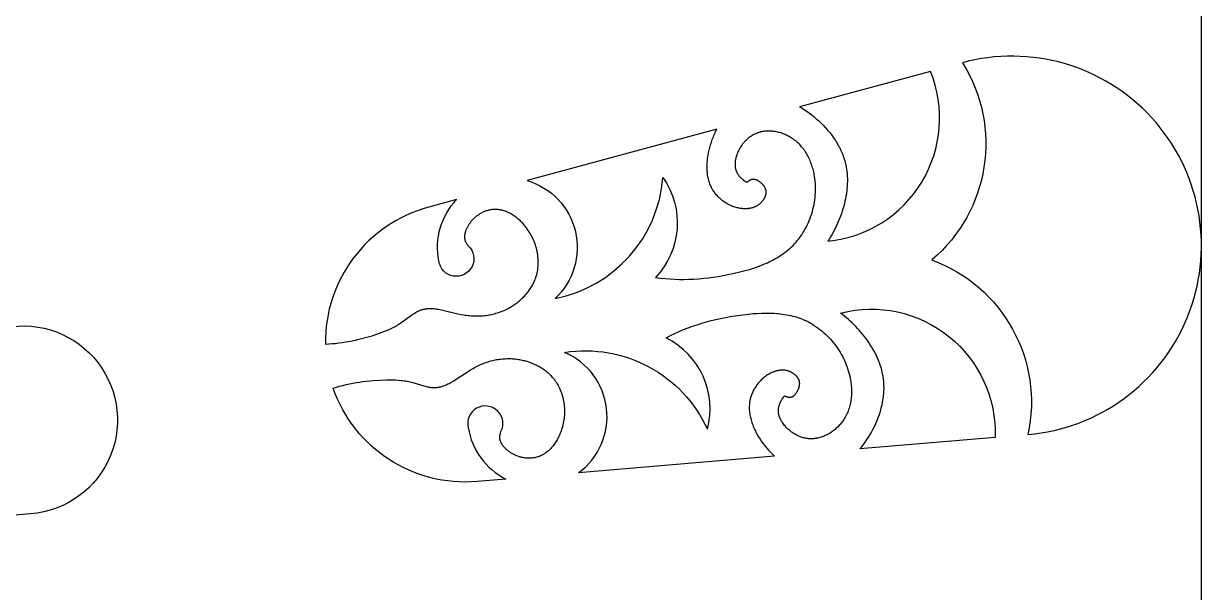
# Model space of a CAD drawing. Extents: x 55 to 271, y 60 to 279.
# Drawn here: x 211.7 to 270.7, y 169.2 to 197.7 of the extents above; entities that cross this region are included whole.
import ezdxf

# ---------------------------------------------------------------- set-up
doc = ezdxf.new("R2010")
doc.units = 0
doc.layers.get('0').update_dxf_attribs({"color": 1, "linetype": 'CONTINUOUS'})

msp = doc.modelspace()

# ---------------------------------------------------------------- linework, layer by layer
msp.add_lwpolyline([(54.848, 59.766), (270.707, 59.766), (270.707, 278.661), (54.848, 278.661)], close=True)
for points in [[(258.74, 195.73, -0.374766), (257.203, 185.863, -0.374766), (262.022, 177.118, 1.076356), (259.033, 195.81)], [(250.588, 193.526), (250.714, 193.454), (250.838, 193.377), (250.96, 193.296), (251.079, 193.21), (251.196, 193.121), (251.311, 193.029), (251.424, 192.933), (251.534, 192.835), (251.654, 192.721), (251.77, 192.604), (251.882, 192.484), (251.991, 192.361), (252.095, 192.235), (252.195, 192.106), (252.29, 191.974), (252.336, 191.907), (252.38, 191.839), (252.423, 191.771), (252.465, 191.702), (252.505, 191.632), (252.544, 191.562), (252.581, 191.491), (252.617, 191.419), (252.652, 191.347), (252.685, 191.274), (252.716, 191.201), (252.745, 191.127), (252.773, 191.053), (252.8, 190.978), (252.824, 190.902), (252.847, 190.827), (252.868, 190.75), (252.887, 190.673), (252.901, 190.613), (252.913, 190.552), (252.925, 190.492), (252.935, 190.431), (252.944, 190.369), (252.952, 190.308), (252.966, 190.184), (252.975, 190.06), (252.98, 189.935), (252.981, 189.81), (252.978, 189.684), (252.972, 189.558), (252.961, 189.431), (252.948, 189.305), (252.931, 189.178), (252.91, 189.052), (252.886, 188.925), (252.859, 188.8), (252.829, 188.674), (252.796, 188.549), (252.76, 188.424), (252.722, 188.301), (252.68, 188.178), (252.636, 188.056), (252.589, 187.934), (252.54, 187.815), (252.489, 187.696), (252.436, 187.578), (252.38, 187.462), (252.322, 187.348), (252.262, 187.235), (252.201, 187.124), (252.137, 187.015), (252.072, 186.908), (252.006, 186.802, 0.50165), (257.142, 195.298)], [(236.943, 189.838, -0.580389), (238.35, 183.93, 0.336677), (243.748, 189.989, -0.356742), (243.372, 184.982), (243.612, 184.951), (243.853, 184.926), (244.093, 184.908), (244.334, 184.896), (244.575, 184.889), (244.816, 184.889), (245.058, 184.895), (245.3, 184.906), (245.542, 184.922), (245.784, 184.944), (246.027, 184.971), (246.269, 185.003), (246.513, 185.039), (246.756, 185.081), (246.999, 185.127), (247.243, 185.178), (247.662, 185.275), (247.87, 185.33), (248.077, 185.389), (248.282, 185.453), (248.484, 185.522), (248.684, 185.597), (248.88, 185.678), (248.977, 185.721), (249.072, 185.765), (249.167, 185.811), (249.26, 185.859), (249.352, 185.909), (249.442, 185.96), (249.532, 186.014), (249.619, 186.069), (249.706, 186.127), (249.79, 186.187), (249.873, 186.248), (249.955, 186.312), (250.034, 186.378), (250.112, 186.447), (250.188, 186.517), (250.262, 186.59), (250.34, 186.673), (250.415, 186.758), (250.488, 186.845), (250.559, 186.935), (250.627, 187.028), (250.693, 187.123), (250.755, 187.22), (250.815, 187.32), (250.873, 187.421), (250.927, 187.524), (250.979, 187.629), (251.028, 187.736), (251.074, 187.844), (251.117, 187.954), (251.157, 188.065), (251.193, 188.177), (251.227, 188.29), (251.258, 188.405), (251.286, 188.52), (251.31, 188.636), (251.331, 188.753), (251.349, 188.871), (251.363, 188.989), (251.375, 189.107), (251.382, 189.226), (251.387, 189.344), (251.387, 189.463), (251.385, 189.582), (251.378, 189.701), (251.368, 189.819), (251.354, 189.937), (251.337, 190.054), (251.325, 190.125), (251.311, 190.196), (251.296, 190.266), (251.279, 190.336), (251.262, 190.405), (251.242, 190.474), (251.221, 190.543), (251.199, 190.611), (251.176, 190.678), (251.151, 190.745), (251.124, 190.811), (251.096, 190.876), (251.067, 190.94), (251.036, 191.004), (251.004, 191.067), (250.97, 191.128), (250.935, 191.189), (250.898, 191.249), (250.86, 191.307), (250.82, 191.365), (250.779, 191.421), (250.736, 191.476), (250.691, 191.53), (250.646, 191.582), (250.598, 191.633), (250.549, 191.683), (250.499, 191.731), (250.447, 191.777), (250.393, 191.822), (250.338, 191.865), (250.281, 191.907), (250.222, 191.947), (250.174, 191.978), (250.124, 192.008), (250.074, 192.037), (250.023, 192.064), (249.971, 192.09), (249.918, 192.115), (249.864, 192.138), (249.81, 192.161), (249.755, 192.181), (249.7, 192.201), (249.644, 192.219), (249.587, 192.235), (249.531, 192.25), (249.474, 192.263), (249.417, 192.275), (249.359, 192.286), (249.302, 192.294), (249.244, 192.301), (249.187, 192.307), (249.129, 192.311), (249.071, 192.313), (249.014, 192.313), (248.957, 192.312), (248.9, 192.308), (248.844, 192.303), (248.787, 192.296), (248.732, 192.288), (248.704, 192.283), (248.676, 192.277), (248.649, 192.271), (248.622, 192.264), (248.595, 192.257), (248.568, 192.25), (248.541, 192.242), (248.514, 192.233), (248.488, 192.224), (248.462, 192.215), (248.42, 192.199), (248.379, 192.181), (248.338, 192.162), (248.298, 192.142), (248.258, 192.121), (248.219, 192.098), (248.181, 192.075), (248.143, 192.05), (248.106, 192.024), (248.07, 191.997), (248.034, 191.969), (247.999, 191.94), (247.964, 191.91), (247.931, 191.879), (247.898, 191.847), (247.865, 191.814), (247.834, 191.781), (247.803, 191.746), (247.774, 191.711), (247.745, 191.675), (247.717, 191.638), (247.689, 191.6), (247.663, 191.561), (247.637, 191.522), (247.613, 191.482), (247.589, 191.442), (247.566, 191.401), (247.545, 191.359), (247.524, 191.317), (247.504, 191.274), (247.485, 191.231), (247.467, 191.187), (247.447, 191.132), (247.428, 191.077), (247.412, 191.022), (247.397, 190.966), (247.39, 190.938), (247.384, 190.91), (247.378, 190.882), (247.373, 190.854), (247.369, 190.826), (247.365, 190.798), (247.362, 190.77), (247.359, 190.742), (247.357, 190.714), (247.356, 190.686), (247.355, 190.658), (247.355, 190.63), (247.356, 190.603), (247.357, 190.575), (247.36, 190.548), (247.363, 190.521), (247.366, 190.494), (247.371, 190.467), (247.376, 190.441), (247.382, 190.414), (247.389, 190.388), (247.397, 190.362), (247.405, 190.337), (247.415, 190.311), (247.424, 190.289), (247.434, 190.267), (247.445, 190.245), (247.456, 190.223), (247.468, 190.202), (247.481, 190.18), (247.494, 190.159), (247.507, 190.139), (247.522, 190.118), (247.536, 190.098), (247.552, 190.078), (247.568, 190.059), (247.584, 190.04), (247.601, 190.021), (247.618, 190.002), (247.635, 189.984), (247.653, 189.966), (247.672, 189.948), (247.69, 189.931), (247.709, 189.914), (247.728, 189.897), (247.748, 189.881), (247.788, 189.849), (247.829, 189.819), (247.87, 189.791), (247.912, 189.764), (247.955, 189.738), (247.97, 189.754), (247.986, 189.77), (248.003, 189.785), (248.02, 189.8), (248.029, 189.807), (248.038, 189.814), (248.047, 189.821), (248.057, 189.828), (248.066, 189.834), (248.076, 189.841), (248.085, 189.847), (248.095, 189.853), (248.105, 189.858), (248.115, 189.864), (248.125, 189.869), (248.135, 189.874), (248.145, 189.879), (248.155, 189.883), (248.166, 189.887), (248.176, 189.891), (248.187, 189.895), (248.197, 189.898), (248.207, 189.901), (248.218, 189.903), (248.229, 189.905), (248.239, 189.907), (248.244, 189.908), (248.25, 189.908), (248.255, 189.909), (248.26, 189.909), (248.266, 189.91), (248.271, 189.91), (248.277, 189.91), (248.283, 189.91), (248.288, 189.91), (248.294, 189.91), (248.299, 189.91), (248.305, 189.909), (248.311, 189.909), (248.316, 189.908), (248.327, 189.907), (248.338, 189.905), (248.35, 189.903), (248.361, 189.9), (248.372, 189.897), (248.383, 189.894), (248.394, 189.891), (248.405, 189.887), (248.416, 189.882), (248.427, 189.878), (248.437, 189.873), (248.448, 189.868), (248.459, 189.863), (248.47, 189.857), (248.48, 189.851), (248.491, 189.845), (248.502, 189.839), (248.523, 189.826), (248.543, 189.812), (248.564, 189.797), (248.584, 189.782), (248.604, 189.767), (248.632, 189.744), (248.659, 189.72), (248.685, 189.695), (248.71, 189.669), (248.723, 189.656), (248.735, 189.643), (248.746, 189.63), (248.758, 189.616), (248.769, 189.603), (248.779, 189.589), (248.79, 189.575), (248.8, 189.561), (248.809, 189.547), (248.819, 189.532), (248.827, 189.518), (248.836, 189.503), (248.844, 189.488), (248.851, 189.473), (248.858, 189.458), (248.865, 189.443), (248.871, 189.428), (248.877, 189.413), (248.882, 189.397), (248.887, 189.381), (248.891, 189.366), (248.894, 189.35), (248.896, 189.342), (248.897, 189.334), (248.899, 189.326), (248.9, 189.318), (248.901, 189.307), (248.902, 189.295), (248.903, 189.284), (248.904, 189.272), (248.904, 189.261), (248.904, 189.249), (248.904, 189.238), (248.903, 189.226), (248.902, 189.214), (248.901, 189.203), (248.9, 189.191), (248.898, 189.18), (248.896, 189.168), (248.894, 189.156), (248.892, 189.145), (248.889, 189.133), (248.887, 189.121), (248.884, 189.11), (248.88, 189.098), (248.877, 189.086), (248.873, 189.075), (248.869, 189.063), (248.861, 189.04), (248.852, 189.017), (248.841, 188.994), (248.831, 188.972), (248.819, 188.949), (248.807, 188.927), (248.794, 188.905), (248.78, 188.884), (248.765, 188.862), (248.751, 188.841), (248.735, 188.821), (248.719, 188.8), (248.702, 188.78), (248.685, 188.761), (248.668, 188.742), (248.65, 188.723), (248.631, 188.705), (248.612, 188.688), (248.593, 188.671), (248.574, 188.654), (248.554, 188.639), (248.53, 188.621), (248.505, 188.604), (248.481, 188.587), (248.456, 188.572), (248.43, 188.557), (248.405, 188.544), (248.379, 188.531), (248.352, 188.519), (248.326, 188.507), (248.299, 188.497), (248.272, 188.487), (248.244, 188.478), (248.217, 188.47), (248.189, 188.462), (248.161, 188.456), (248.133, 188.449), (248.105, 188.444), (248.076, 188.439), (248.047, 188.435), (248.019, 188.432), (247.99, 188.429), (247.961, 188.427), (247.932, 188.425), (247.903, 188.424), (247.874, 188.424), (247.844, 188.424), (247.815, 188.425), (247.786, 188.426), (247.757, 188.428), (247.727, 188.43), (247.669, 188.437), (247.616, 188.444), (247.562, 188.454), (247.509, 188.464), (247.457, 188.477), (247.405, 188.491), (247.353, 188.506), (247.301, 188.523), (247.25, 188.541), (247.2, 188.561), (247.15, 188.582), (247.1, 188.604), (247.051, 188.628), (247.003, 188.653), (246.956, 188.68), (246.909, 188.707), (246.863, 188.736), (246.818, 188.766), (246.774, 188.797), (246.73, 188.829), (246.688, 188.862), (246.646, 188.897), (246.606, 188.932), (246.566, 188.968), (246.528, 189.006), (246.49, 189.044), (246.454, 189.083), (246.419, 189.123), (246.385, 189.164), (246.353, 189.205), (246.321, 189.248), (246.291, 189.291), (246.263, 189.335), (246.246, 189.362), (246.23, 189.389), (246.214, 189.416), (246.199, 189.444), (246.17, 189.5), (246.144, 189.557), (246.119, 189.615), (246.096, 189.674), (246.075, 189.733), (246.055, 189.793), (246.038, 189.854), (246.022, 189.916), (246.008, 189.978), (245.996, 190.04), (245.986, 190.104), (245.977, 190.167), (245.97, 190.232), (245.964, 190.296), (245.96, 190.361), (245.957, 190.426), (245.956, 190.492), (245.956, 190.558), (245.957, 190.624), (245.96, 190.69), (245.965, 190.757), (245.97, 190.823), (245.977, 190.89), (245.985, 190.956), (246.004, 191.089), (246.028, 191.222), (246.057, 191.354), (246.091, 191.492), (246.129, 191.629), (246.172, 191.764), (246.219, 191.898), (246.27, 192.029), (246.297, 192.094), (246.325, 192.158), (246.355, 192.221), (246.385, 192.284), (246.417, 192.346), (246.449, 192.408)], [(226.845, 181.65), (227.014, 181.658), (227.183, 181.67), (227.353, 181.685), (227.521, 181.704), (227.69, 181.727), (227.858, 181.753), (228.026, 181.782), (228.193, 181.814), (228.36, 181.85), (228.526, 181.888), (228.856, 181.973), (229.182, 182.069), (229.505, 182.175), (229.778, 182.274), (229.913, 182.328), (230.046, 182.385), (230.178, 182.446), (230.243, 182.479), (230.307, 182.512), (230.372, 182.548), (230.435, 182.584), (230.498, 182.623), (230.56, 182.662), (230.628, 182.708), (230.695, 182.755), (231.156, 183.098), (231.222, 183.143), (231.288, 183.186), (231.354, 183.227), (231.388, 183.247), (231.422, 183.265), (231.456, 183.283), (231.49, 183.3), (231.524, 183.316), (231.559, 183.331), (231.593, 183.345), (231.628, 183.358), (231.658, 183.367), (231.688, 183.377), (231.718, 183.385), (231.748, 183.392), (231.779, 183.399), (231.809, 183.405), (231.84, 183.411), (231.871, 183.415), (231.902, 183.419), (231.933, 183.423), (231.965, 183.425), (231.996, 183.428), (232.028, 183.429), (232.06, 183.43), (232.124, 183.43), (232.188, 183.428), (232.253, 183.424), (232.319, 183.418), (232.385, 183.41), (232.451, 183.401), (232.518, 183.39), (232.653, 183.365), (232.79, 183.336), (233.485, 183.168), (233.625, 183.138), (233.766, 183.112), (233.841, 183.1), (233.917, 183.09), (233.992, 183.081), (234.067, 183.073), (234.143, 183.067), (234.218, 183.062), (234.292, 183.059), (234.367, 183.057), (234.441, 183.056), (234.516, 183.058), (234.59, 183.06), (234.663, 183.064), (234.737, 183.07), (234.81, 183.077), (234.883, 183.086), (234.955, 183.096), (235.028, 183.107), (235.099, 183.121), (235.171, 183.135), (235.242, 183.151), (235.312, 183.169), (235.383, 183.189), (235.452, 183.209), (235.521, 183.232), (235.59, 183.256), (235.658, 183.281), (235.726, 183.308), (235.793, 183.337), (235.86, 183.367), (235.926, 183.399), (235.991, 183.432), (236.056, 183.467), (236.109, 183.497), (236.162, 183.529), (236.214, 183.561), (236.266, 183.594), (236.317, 183.629), (236.368, 183.664), (236.418, 183.701), (236.467, 183.738), (236.515, 183.777), (236.563, 183.816), (236.61, 183.856), (236.656, 183.897), (236.701, 183.94), (236.746, 183.983), (236.789, 184.026), (236.831, 184.071), (236.873, 184.117), (236.913, 184.163), (236.953, 184.21), (236.991, 184.258), (237.028, 184.307), (237.064, 184.357), (237.099, 184.407), (237.132, 184.458), (237.164, 184.51), (237.195, 184.562), (237.225, 184.616), (237.253, 184.669), (237.28, 184.724), (237.305, 184.779), (237.329, 184.835), (237.351, 184.891), (237.365, 184.929), (237.379, 184.968), (237.391, 185.007), (237.403, 185.046), (237.415, 185.086), (237.425, 185.125), (237.435, 185.165), (237.445, 185.205), (237.461, 185.286), (237.475, 185.367), (237.485, 185.449), (237.494, 185.532), (237.499, 185.615), (237.502, 185.698), (237.502, 185.782), (237.499, 185.865), (237.494, 185.949), (237.486, 186.033), (237.476, 186.117), (237.463, 186.201), (237.448, 186.284), (237.43, 186.368), (237.409, 186.451), (237.386, 186.533), (237.36, 186.615), (237.332, 186.697), (237.302, 186.778), (237.269, 186.858), (237.234, 186.937), (237.196, 187.015), (237.156, 187.092), (237.114, 187.168), (237.069, 187.243), (237.022, 187.317), (236.973, 187.39), (236.921, 187.461), (236.884, 187.51), (236.845, 187.558), (236.806, 187.605), (236.765, 187.652), (236.724, 187.697), (236.681, 187.742), (236.638, 187.785), (236.593, 187.828), (236.548, 187.869), (236.502, 187.909), (236.456, 187.948), (236.408, 187.986), (236.36, 188.022), (236.311, 188.057), (236.262, 188.09), (236.211, 188.122), (236.161, 188.153), (236.109, 188.182), (236.057, 188.209), (236.005, 188.234), (235.952, 188.258), (235.899, 188.28), (235.845, 188.3), (235.792, 188.318), (235.764, 188.327), (235.737, 188.335), (235.71, 188.342), (235.683, 188.349), (235.655, 188.355), (235.628, 188.361), (235.6, 188.366), (235.573, 188.371), (235.545, 188.375), (235.517, 188.379), (235.489, 188.382), (235.462, 188.385), (235.434, 188.387), (235.406, 188.388), (235.378, 188.389), (235.35, 188.389), (235.309, 188.389), (235.267, 188.387), (235.226, 188.383), (235.184, 188.379), (235.143, 188.373), (235.101, 188.366), (235.06, 188.358), (235.019, 188.348), (234.978, 188.337), (234.937, 188.326), (234.897, 188.312), (234.856, 188.298), (234.816, 188.282), (234.776, 188.266), (234.737, 188.248), (234.698, 188.229), (234.659, 188.209), (234.62, 188.188), (234.582, 188.165), (234.545, 188.142), (234.508, 188.117), (234.471, 188.091), (234.435, 188.065), (234.4, 188.037), (234.365, 188.008), (234.33, 187.978), (234.296, 187.947), (234.263, 187.916), (234.231, 187.883), (234.199, 187.849), (234.168, 187.814), (234.137, 187.778), (234.115, 187.75), (234.093, 187.721), (234.071, 187.692), (234.05, 187.663), (234.029, 187.633), (234.01, 187.603), (233.99, 187.572), (233.972, 187.541), (233.954, 187.509), (233.938, 187.478), (233.922, 187.446), (233.907, 187.414), (233.893, 187.381), (233.88, 187.349), (233.867, 187.316), (233.856, 187.284), (233.847, 187.251), (233.838, 187.218), (233.834, 187.202), (233.83, 187.186), (233.827, 187.169), (233.824, 187.153), (233.821, 187.137), (233.819, 187.121), (233.817, 187.104), (233.815, 187.088), (233.814, 187.072), (233.813, 187.056), (233.812, 187.04), (233.812, 187.024), (233.812, 187.008), (233.813, 186.992), (233.814, 186.976), (233.815, 186.96), (233.816, 186.944), (233.818, 186.929), (233.821, 186.913), (233.823, 186.898), (233.827, 186.882), (233.83, 186.867), (233.834, 186.852), (233.839, 186.837), (233.843, 186.822), (233.849, 186.807), (233.854, 186.792), (233.86, 186.777), (233.867, 186.763), (233.874, 186.749), (233.881, 186.735), (233.888, 186.722), (233.896, 186.708), (233.904, 186.695), (233.912, 186.681), (233.921, 186.668), (233.93, 186.655), (233.939, 186.642), (233.958, 186.617), (233.978, 186.592), (233.998, 186.569, -1.435159), (232.526, 185.818, -0.241668), (233.418, 188.885), (232.02, 188.507, 0.342621)], [(239.524, 175.2, 0.580389), (238.825, 181.232, -0.336677), (245.971, 177.385, 0.356742), (243.905, 181.962), (244.12, 182.073), (244.337, 182.178), (244.557, 182.278), (244.779, 182.372), (245.003, 182.46), (245.23, 182.543), (245.459, 182.62), (245.69, 182.693), (245.923, 182.76), (246.158, 182.822), (246.395, 182.88), (246.634, 182.933), (246.875, 182.982), (247.118, 183.026), (247.363, 183.066), (247.609, 183.101), (248.036, 183.153), (248.25, 183.173), (248.465, 183.188), (248.679, 183.198), (248.893, 183.202), (249.107, 183.2), (249.318, 183.192), (249.424, 183.184), (249.529, 183.175), (249.633, 183.164), (249.737, 183.151), (249.841, 183.136), (249.943, 183.118), (250.046, 183.098), (250.147, 183.076), (250.248, 183.052), (250.348, 183.025), (250.447, 182.995), (250.545, 182.963), (250.643, 182.928), (250.739, 182.89), (250.834, 182.85), (250.929, 182.806), (251.03, 182.756), (251.13, 182.702), (251.229, 182.645), (251.326, 182.584), (251.422, 182.52), (251.516, 182.453), (251.608, 182.383), (251.699, 182.311), (251.787, 182.235), (251.874, 182.157), (251.958, 182.076), (252.04, 181.992), (252.121, 181.906), (252.198, 181.818), (252.274, 181.727), (252.347, 181.634), (252.418, 181.539), (252.486, 181.442), (252.551, 181.343), (252.614, 181.242), (252.674, 181.14), (252.73, 181.036), (252.784, 180.93), (252.835, 180.822), (252.883, 180.713), (252.928, 180.603), (252.969, 180.492), (253.007, 180.379), (253.042, 180.266), (253.073, 180.151), (253.1, 180.036), (253.124, 179.919), (253.137, 179.848), (253.148, 179.777), (253.158, 179.706), (253.166, 179.635), (253.173, 179.564), (253.179, 179.492), (253.183, 179.421), (253.185, 179.349), (253.186, 179.278), (253.185, 179.207), (253.183, 179.136), (253.179, 179.065), (253.173, 178.994), (253.166, 178.924), (253.157, 178.854), (253.147, 178.784), (253.134, 178.715), (253.12, 178.647), (253.104, 178.579), (253.086, 178.511), (253.067, 178.444), (253.045, 178.378), (253.022, 178.312), (252.997, 178.247), (252.97, 178.183), (252.941, 178.12), (252.91, 178.057), (252.877, 177.996), (252.842, 177.935), (252.804, 177.876), (252.765, 177.817), (252.724, 177.76), (252.689, 177.714), (252.653, 177.669), (252.615, 177.625), (252.576, 177.581), (252.536, 177.539), (252.495, 177.497), (252.453, 177.457), (252.409, 177.418), (252.365, 177.379), (252.32, 177.342), (252.273, 177.306), (252.226, 177.272), (252.178, 177.238), (252.129, 177.206), (252.079, 177.175), (252.029, 177.146), (251.978, 177.118), (251.926, 177.092), (251.874, 177.067), (251.821, 177.044), (251.768, 177.022), (251.714, 177.002), (251.66, 176.984), (251.605, 176.968), (251.55, 176.953), (251.495, 176.94), (251.44, 176.93), (251.412, 176.925), (251.384, 176.921), (251.356, 176.917), (251.328, 176.914), (251.301, 176.911), (251.273, 176.909), (251.245, 176.907), (251.217, 176.906), (251.189, 176.906), (251.161, 176.906), (251.116, 176.907), (251.071, 176.909), (251.027, 176.913), (250.982, 176.918), (250.938, 176.924), (250.893, 176.932), (250.849, 176.941), (250.805, 176.952), (250.762, 176.963), (250.718, 176.976), (250.675, 176.99), (250.632, 177.005), (250.589, 177.022), (250.547, 177.039), (250.505, 177.058), (250.464, 177.078), (250.423, 177.099), (250.382, 177.121), (250.342, 177.144), (250.303, 177.168), (250.263, 177.193), (250.225, 177.219), (250.187, 177.246), (250.15, 177.274), (250.113, 177.303), (250.077, 177.333), (250.041, 177.364), (250.007, 177.396), (249.973, 177.429), (249.939, 177.462), (249.907, 177.497), (249.875, 177.532), (249.837, 177.576), (249.801, 177.621), (249.766, 177.668), (249.733, 177.715), (249.717, 177.739), (249.702, 177.763), (249.687, 177.788), (249.673, 177.812), (249.659, 177.837), (249.646, 177.862), (249.633, 177.887), (249.621, 177.913), (249.61, 177.938), (249.599, 177.964), (249.589, 177.99), (249.579, 178.016), (249.571, 178.042), (249.563, 178.069), (249.555, 178.095), (249.549, 178.121), (249.543, 178.148), (249.538, 178.175), (249.534, 178.201), (249.531, 178.228), (249.528, 178.255), (249.527, 178.282), (249.526, 178.309), (249.526, 178.336), (249.527, 178.36), (249.529, 178.385), (249.532, 178.409), (249.535, 178.433), (249.539, 178.458), (249.543, 178.482), (249.549, 178.506), (249.554, 178.53), (249.561, 178.554), (249.568, 178.578), (249.575, 178.602), (249.584, 178.626), (249.592, 178.649), (249.602, 178.673), (249.611, 178.696), (249.622, 178.719), (249.632, 178.742), (249.643, 178.765), (249.655, 178.788), (249.667, 178.81), (249.679, 178.833), (249.692, 178.855), (249.719, 178.898), (249.747, 178.94), (249.776, 178.981), (249.807, 179.021), (249.838, 179.059), (249.858, 179.049), (249.878, 179.04), (249.899, 179.032), (249.92, 179.024), (249.931, 179.02), (249.942, 179.017), (249.953, 179.013), (249.964, 179.01), (249.975, 179.007), (249.986, 179.004), (249.998, 179.002), (250.009, 179), (250.02, 178.998), (250.031, 178.996), (250.042, 178.995), (250.054, 178.993), (250.065, 178.993), (250.076, 178.992), (250.087, 178.992), (250.098, 178.992), (250.109, 178.992), (250.12, 178.992), (250.131, 178.993), (250.141, 178.995), (250.152, 178.996), (250.163, 178.998), (250.168, 178.999), (250.173, 179), (250.178, 179.002), (250.183, 179.003), (250.189, 179.005), (250.194, 179.006), (250.199, 179.008), (250.205, 179.01), (250.21, 179.012), (250.215, 179.014), (250.22, 179.016), (250.225, 179.018), (250.23, 179.021), (250.236, 179.023), (250.246, 179.028), (250.255, 179.034), (250.265, 179.04), (250.275, 179.046), (250.284, 179.053), (250.293, 179.059), (250.302, 179.066), (250.311, 179.074), (250.32, 179.082), (250.329, 179.09), (250.337, 179.098), (250.346, 179.106), (250.354, 179.115), (250.362, 179.124), (250.37, 179.133), (250.378, 179.142), (250.386, 179.152), (250.401, 179.171), (250.416, 179.191), (250.43, 179.212), (250.444, 179.233), (250.457, 179.255), (250.476, 179.286), (250.493, 179.318), (250.509, 179.35), (250.524, 179.383), (250.531, 179.399), (250.538, 179.416), (250.545, 179.432), (250.551, 179.449), (250.556, 179.465), (250.562, 179.482), (250.567, 179.498), (250.571, 179.515), (250.575, 179.532), (250.579, 179.548), (250.582, 179.565), (250.585, 179.582), (250.588, 179.598), (250.59, 179.615), (250.591, 179.632), (250.592, 179.648), (250.593, 179.665), (250.593, 179.681), (250.592, 179.697), (250.591, 179.713), (250.59, 179.73), (250.588, 179.746), (250.587, 179.754), (250.585, 179.762), (250.584, 179.77), (250.582, 179.777), (250.579, 179.789), (250.577, 179.8), (250.573, 179.811), (250.57, 179.822), (250.566, 179.833), (250.562, 179.844), (250.558, 179.854), (250.554, 179.865), (250.549, 179.876), (250.544, 179.886), (250.539, 179.897), (250.533, 179.907), (250.528, 179.917), (250.522, 179.928), (250.515, 179.938), (250.509, 179.948), (250.502, 179.958), (250.496, 179.968), (250.489, 179.978), (250.481, 179.987), (250.474, 179.997), (250.466, 180.007), (250.45, 180.025), (250.434, 180.044), (250.417, 180.062), (250.399, 180.079), (250.38, 180.096), (250.361, 180.113), (250.341, 180.129), (250.321, 180.145), (250.3, 180.16), (250.279, 180.175), (250.257, 180.189), (250.235, 180.202), (250.213, 180.215), (250.19, 180.228), (250.167, 180.24), (250.144, 180.251), (250.12, 180.261), (250.096, 180.271), (250.072, 180.281), (250.049, 180.29), (250.025, 180.298), (249.996, 180.306), (249.967, 180.314), (249.938, 180.321), (249.91, 180.327), (249.881, 180.332), (249.852, 180.336), (249.823, 180.339), (249.794, 180.341), (249.765, 180.343), (249.736, 180.344), (249.708, 180.343), (249.679, 180.343), (249.65, 180.341), (249.621, 180.338), (249.593, 180.335), (249.564, 180.331), (249.536, 180.327), (249.507, 180.322), (249.479, 180.316), (249.451, 180.309), (249.423, 180.302), (249.395, 180.294), (249.367, 180.285), (249.339, 180.276), (249.312, 180.267), (249.285, 180.257), (249.257, 180.246), (249.23, 180.235), (249.203, 180.223), (249.177, 180.211), (249.124, 180.185), (249.077, 180.159), (249.03, 180.132), (248.984, 180.104), (248.938, 180.075), (248.894, 180.044), (248.85, 180.011), (248.808, 179.978), (248.766, 179.943), (248.725, 179.908), (248.686, 179.871), (248.647, 179.833), (248.609, 179.794), (248.573, 179.753), (248.537, 179.713), (248.503, 179.671), (248.469, 179.628), (248.437, 179.584), (248.406, 179.54), (248.376, 179.495), (248.348, 179.449), (248.32, 179.403), (248.294, 179.355), (248.27, 179.308), (248.246, 179.26), (248.224, 179.211), (248.203, 179.162), (248.184, 179.112), (248.166, 179.062), (248.15, 179.012), (248.135, 178.962), (248.122, 178.911), (248.11, 178.86), (248.103, 178.829), (248.097, 178.798), (248.092, 178.767), (248.087, 178.735), (248.079, 178.673), (248.074, 178.61), (248.07, 178.547), (248.069, 178.484), (248.069, 178.421), (248.072, 178.358), (248.076, 178.295), (248.083, 178.232), (248.091, 178.169), (248.101, 178.106), (248.112, 178.043), (248.126, 177.98), (248.141, 177.917), (248.158, 177.854), (248.176, 177.792), (248.196, 177.729), (248.217, 177.667), (248.24, 177.606), (248.264, 177.544), (248.289, 177.483), (248.316, 177.422), (248.344, 177.361), (248.373, 177.301), (248.403, 177.241), (248.467, 177.123), (248.535, 177.006), (248.607, 176.892), (248.686, 176.774), (248.769, 176.658), (248.855, 176.546), (248.945, 176.436), (249.038, 176.331), (249.085, 176.279), (249.134, 176.229), (249.183, 176.179), (249.233, 176.13), (249.284, 176.083), (249.336, 176.036)], [(253.607, 176.4), (253.701, 176.512), (253.791, 176.626), (253.878, 176.744), (253.961, 176.865), (254.041, 176.989), (254.117, 177.115), (254.19, 177.244), (254.26, 177.374), (254.334, 177.521), (254.403, 177.671), (254.468, 177.822), (254.528, 177.975), (254.582, 178.129), (254.632, 178.285), (254.676, 178.441), (254.696, 178.52), (254.715, 178.599), (254.732, 178.678), (254.747, 178.757), (254.761, 178.836), (254.774, 178.916), (254.785, 178.995), (254.794, 179.074), (254.802, 179.154), (254.808, 179.234), (254.812, 179.313), (254.815, 179.393), (254.815, 179.472), (254.814, 179.552), (254.812, 179.631), (254.807, 179.71), (254.801, 179.789), (254.792, 179.868), (254.785, 179.929), (254.776, 179.99), (254.766, 180.051), (254.754, 180.112), (254.742, 180.173), (254.729, 180.233), (254.699, 180.354), (254.665, 180.474), (254.627, 180.593), (254.585, 180.711), (254.54, 180.829), (254.49, 180.945), (254.438, 181.06), (254.381, 181.174), (254.322, 181.288), (254.259, 181.399), (254.194, 181.51), (254.125, 181.619), (254.054, 181.727), (253.98, 181.833), (253.904, 181.938), (253.825, 182.041), (253.744, 182.142), (253.661, 182.242), (253.576, 182.34), (253.489, 182.436), (253.4, 182.53), (253.31, 182.622), (253.218, 182.711), (253.124, 182.799), (253.029, 182.885), (252.934, 182.968), (252.837, 183.049), (252.739, 183.128), (252.64, 183.204, -0.50165), (260.373, 176.977)], [(201.982, 172.287, -0.914282), (200.669, 179.734), (210.498, 182.392, -1.098394), (212.087, 173.149)], [(234.443, 174.767, -0.342621), (227.235, 179.44), (227.397, 179.49), (227.56, 179.537), (227.724, 179.58), (227.889, 179.62), (228.055, 179.657), (228.222, 179.69), (228.389, 179.72), (228.558, 179.747), (228.726, 179.77), (228.896, 179.791), (229.235, 179.824), (229.575, 179.845), (229.914, 179.856), (230.204, 179.857), (230.349, 179.852), (230.494, 179.844), (230.639, 179.832), (230.711, 179.823), (230.783, 179.814), (230.856, 179.803), (230.928, 179.79), (231, 179.775), (231.072, 179.759), (231.152, 179.74), (231.231, 179.718), (231.78, 179.554), (231.858, 179.534), (231.935, 179.516), (232.012, 179.5), (232.05, 179.493), (232.088, 179.487), (232.126, 179.482), (232.164, 179.478), (232.201, 179.475), (232.239, 179.473), (232.276, 179.471), (232.313, 179.471), (232.345, 179.472), (232.376, 179.474), (232.407, 179.476), (232.438, 179.48), (232.469, 179.484), (232.5, 179.488), (232.531, 179.494), (232.561, 179.5), (232.592, 179.507), (232.622, 179.514), (232.653, 179.523), (232.683, 179.531), (232.713, 179.541), (232.744, 179.551), (232.804, 179.573), (232.864, 179.597), (232.923, 179.623), (232.983, 179.651), (233.043, 179.681), (233.102, 179.712), (233.161, 179.745), (233.279, 179.815), (233.397, 179.889), (233.993, 180.284), (234.115, 180.36), (234.238, 180.433), (234.305, 180.47), (234.372, 180.506), (234.44, 180.54), (234.508, 180.573), (234.577, 180.605), (234.645, 180.635), (234.715, 180.663), (234.784, 180.691), (234.854, 180.716), (234.924, 180.741), (234.995, 180.764), (235.065, 180.785), (235.136, 180.805), (235.207, 180.823), (235.279, 180.84), (235.35, 180.855), (235.422, 180.869), (235.494, 180.881), (235.566, 180.892), (235.639, 180.901), (235.711, 180.908), (235.784, 180.914), (235.856, 180.918), (235.929, 180.921), (236.002, 180.922), (236.074, 180.921), (236.147, 180.919), (236.22, 180.915), (236.293, 180.91), (236.366, 180.902), (236.439, 180.893), (236.512, 180.883), (236.572, 180.873), (236.632, 180.861), (236.692, 180.849), (236.753, 180.835), (236.812, 180.82), (236.872, 180.804), (236.931, 180.787), (236.99, 180.769), (237.049, 180.749), (237.107, 180.728), (237.165, 180.707), (237.223, 180.684), (237.28, 180.659), (237.336, 180.634), (237.392, 180.608), (237.447, 180.58), (237.502, 180.552), (237.555, 180.522), (237.609, 180.491), (237.661, 180.459), (237.712, 180.426), (237.763, 180.391), (237.813, 180.356), (237.862, 180.32), (237.91, 180.282), (237.957, 180.243), (238.003, 180.203), (238.048, 180.162), (238.091, 180.12), (238.134, 180.077), (238.175, 180.033), (238.215, 179.988), (238.242, 179.956), (238.268, 179.925), (238.293, 179.892), (238.318, 179.86), (238.342, 179.827), (238.366, 179.793), (238.389, 179.759), (238.411, 179.724), (238.454, 179.654), (238.495, 179.582), (238.533, 179.509), (238.569, 179.434), (238.602, 179.358), (238.633, 179.281), (238.662, 179.202), (238.688, 179.123), (238.712, 179.042), (238.734, 178.961), (238.752, 178.878), (238.769, 178.795), (238.783, 178.711), (238.795, 178.627), (238.804, 178.542), (238.81, 178.456), (238.814, 178.371), (238.816, 178.284), (238.815, 178.198), (238.811, 178.112), (238.805, 178.025), (238.797, 177.939), (238.785, 177.853), (238.772, 177.766), (238.755, 177.681), (238.736, 177.595), (238.715, 177.51), (238.691, 177.426), (238.672, 177.367), (238.652, 177.309), (238.632, 177.251), (238.609, 177.193), (238.586, 177.136), (238.561, 177.08), (238.535, 177.024), (238.508, 176.969), (238.48, 176.915), (238.45, 176.861), (238.42, 176.809), (238.388, 176.757), (238.355, 176.706), (238.321, 176.657), (238.286, 176.609), (238.25, 176.561), (238.213, 176.515), (238.174, 176.471), (238.135, 176.427), (238.094, 176.386), (238.053, 176.345), (238.01, 176.306), (237.967, 176.269), (237.922, 176.234), (237.9, 176.216), (237.877, 176.2), (237.854, 176.184), (237.83, 176.168), (237.807, 176.152), (237.783, 176.137), (237.759, 176.123), (237.735, 176.109), (237.71, 176.096), (237.685, 176.083), (237.66, 176.07), (237.635, 176.058), (237.61, 176.047), (237.584, 176.036), (237.558, 176.026), (237.532, 176.016), (237.493, 176.002), (237.453, 175.99), (237.413, 175.979), (237.372, 175.969), (237.331, 175.96), (237.29, 175.953), (237.248, 175.946), (237.207, 175.941), (237.164, 175.937), (237.122, 175.935), (237.079, 175.933), (237.036, 175.933), (236.993, 175.934), (236.95, 175.936), (236.907, 175.939), (236.864, 175.944), (236.821, 175.949), (236.777, 175.956), (236.734, 175.964), (236.69, 175.973), (236.647, 175.984), (236.604, 175.995), (236.561, 176.008), (236.518, 176.022), (236.475, 176.037), (236.433, 176.053), (236.391, 176.071), (236.348, 176.089), (236.307, 176.109), (236.265, 176.13), (236.224, 176.152), (236.183, 176.176), (236.152, 176.194), (236.122, 176.213), (236.091, 176.233), (236.062, 176.254), (236.032, 176.275), (236.003, 176.297), (235.975, 176.319), (235.947, 176.342), (235.919, 176.366), (235.893, 176.39), (235.867, 176.414), (235.842, 176.439), (235.818, 176.465), (235.794, 176.491), (235.772, 176.517), (235.75, 176.544), (235.73, 176.571), (235.71, 176.599), (235.701, 176.613), (235.692, 176.627), (235.683, 176.641), (235.675, 176.656), (235.667, 176.67), (235.659, 176.685), (235.652, 176.699), (235.645, 176.714), (235.638, 176.728), (235.631, 176.743), (235.625, 176.758), (235.62, 176.773), (235.614, 176.788), (235.609, 176.803), (235.605, 176.819), (235.6, 176.834), (235.596, 176.849), (235.593, 176.864), (235.59, 176.88), (235.587, 176.895), (235.585, 176.911), (235.583, 176.927), (235.581, 176.942), (235.58, 176.958), (235.58, 176.974), (235.58, 176.99), (235.58, 177.006), (235.581, 177.021), (235.582, 177.037), (235.583, 177.052), (235.585, 177.068), (235.588, 177.083), (235.59, 177.098), (235.593, 177.114), (235.597, 177.129), (235.6, 177.145), (235.604, 177.16), (235.608, 177.175), (235.618, 177.205), (235.628, 177.235), (235.639, 177.264, 1.435159), (233.998, 177.466, 0.241668), (235.886, 174.89)]]:
    msp.add_lwpolyline(points, format="xyb", close=True)

doc.saveas('drawing.dxf')
